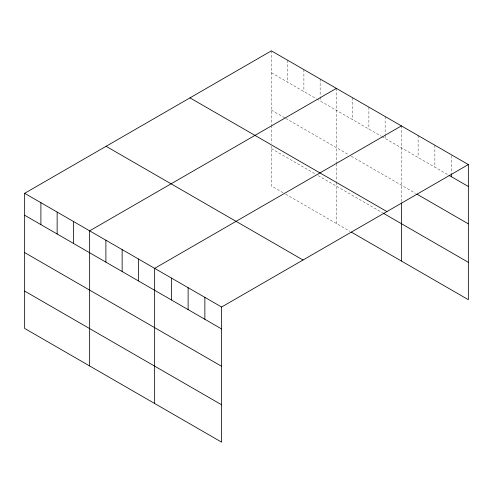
<?xml version="1.0" encoding="UTF-8"?>
<svg xmlns="http://www.w3.org/2000/svg" width="493" height="493" viewBox="0 0 493 493"><rect width="100%" height="100%" fill="white"/><g stroke="black" fill="none" stroke-linecap="round" stroke-linejoin="round"><path stroke-width="0.37" stroke-dasharray="2.46 1.85" d="M271.396 72.779L316.241 98.674M316.888 99.05L381.237 136.197M381.884 136.573L448.39 174.966M271.396 110.136L285.04 118.018M285.693 118.388L348.736 154.79M351.336 156.293L415.55 193.361M271.396 148.621L315.588 174.14M318.188 175.644L382.537 212.791M283.093 192.732L271.396 185.978L271.396 146.316M285.693 194.236L350.036 231.383M451.606 155.652L451.606 173.043M434.869 145.232L434.869 167.158M418.126 135.569L418.126 157.495M401.382 125.9L401.382 201.347M385.138 116.521L385.138 134.669M385.138 135.421L385.138 138.447M368.887 107.141L368.887 129.067M352.637 97.762L352.637 119.688M336.392 88.376L336.392 163.054M336.392 163.824L336.392 181.529M336.392 182.299L336.392 223.502M320.142 78.997L320.142 96.388M320.142 97.146L320.142 100.923M303.891 69.618L303.891 91.544M287.641 60.232L287.641 82.158M271.396 50.853L271.396 124.76M271.396 125.53L271.396 143.235"/><path stroke-width="0.74" d="M24.65 193.311L221.603 307.022L221.603 442.147L24.65 328.437L24.65 193.311L271.396 50.853L468.35 164.563L468.35 299.689L351.336 232.135M336.392 88.376L89.646 230.835L89.646 365.96M401.382 125.9L154.642 268.358L154.642 403.484M221.603 307.022L468.35 164.563M449.031 175.342L468.35 186.49M416.838 194.106L468.35 223.847M189.971 97.867L386.925 211.577M383.184 213.167L468.35 262.338M106.075 146.298L303.029 260.008M24.65 215.238L221.603 328.948M24.65 252.589L221.603 366.305M24.65 291.08L221.603 404.79M451.606 173.801L451.606 176.827M401.382 202.888L401.382 261.031M204.866 297.353L204.866 319.279M188.123 287.69L188.123 309.616M171.385 278.027L171.385 299.954M138.391 258.979L138.391 280.905M122.141 249.594L122.141 271.526M105.896 240.214L105.896 262.14M73.395 221.456L73.395 243.382M57.145 212.07L57.145 233.996M40.901 202.691L40.901 224.617"/></g></svg>
